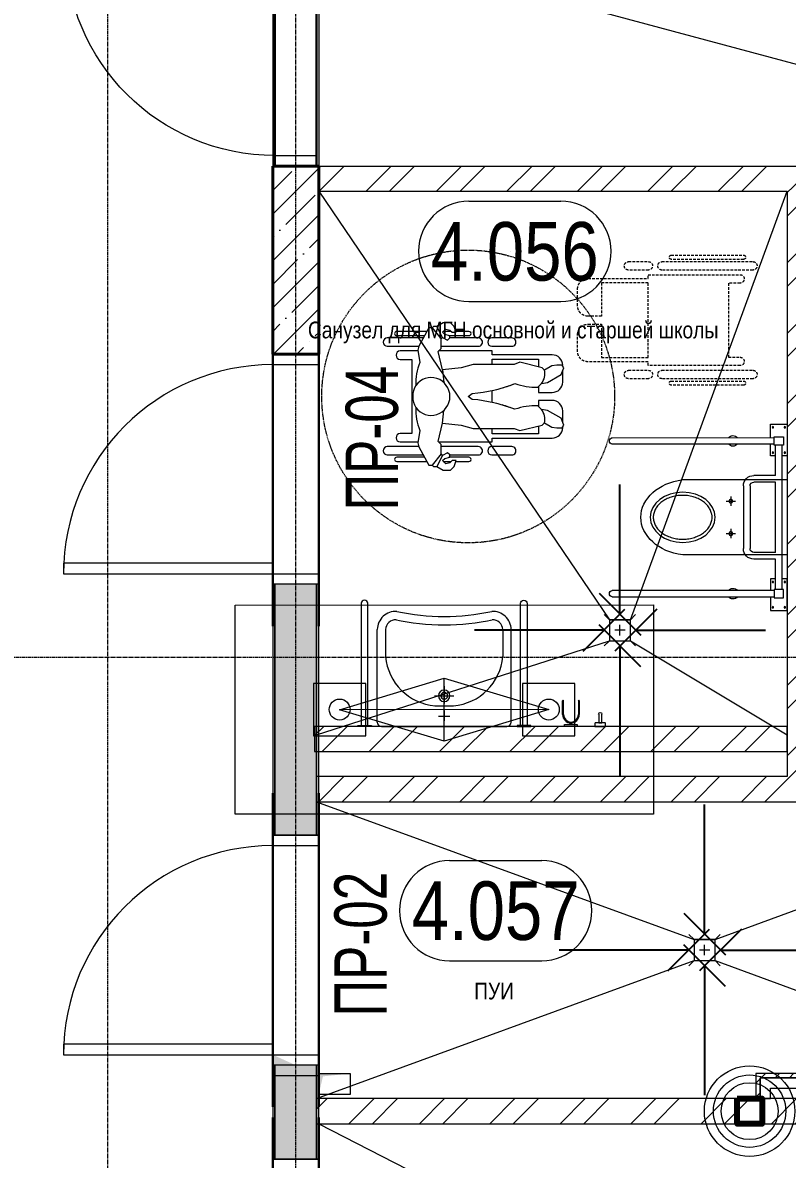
# Model space of a CAD drawing. Header units: millimetres. Extents: x -231292 to 573618, y -153144 to 564035.
# Drawn here: x 155924 to 159579, y 409102 to 414537 of the extents above; entities that cross this region are included whole.
import ezdxf
from ezdxf import colors
from ezdxf.entities.mleader import LeaderData, LeaderLine
from ezdxf.enums import TextEntityAlignment as Align
from ezdxf.math import Vec2, Vec3

# ---------------------------------------------------------------- set-up
doc = ezdxf.new("R2010")
doc.units = ezdxf.units.MM
for name, pattern in [('ADSK_Невидимые', [5, 3, -2]), ('CENTER2', [28.575, 19.05, -3.175, 3.175, -3.175]), ('DASHED', [19.05, 12.7, -6.35]), ('HIDDEN2', [4.7625, 3.175, -1.5875])]:
    doc.linetypes.add(name, pattern=pattern)
doc.layers.get('0').update_dxf_attribs({"color": 250})
doc.layers.get('Defpoints').update_dxf_attribs({"color": 250})
for name, color, linetype, lineweight in [('АИ_Сантехника', 250, 'Continuous', 0), ('АР_Area', 250, 'Continuous', 5), ('АР_Двери', 250, 'Continuous', 9), ('АР_Колонны', 250, 'Continuous', 35), ('АР_Сантехника', 250, 'Continuous', 5), ('АР_Сантехника_МГН', 250, 'Continuous', 0), ('АР_Стены ГКЛ', 250, 'Continuous', 15), ('АР_Стены ЖБ', 250, 'Continuous', 35), ('АР_Стены кирпич', 250, 'Continuous', 20), ('АР_Стены ПЕНОблок', 250, 'Continuous', 20), ('АР_Тонкая', 250, 'Continuous', 5), ('АР_Штриховка', 250, 'Continuous', 0), ('КМ_Фахверки', 250, 'Continuous', 80), ('ОВ_Кондиционирование', 250, 'Continuous', 5), ('РД_Воронки с кровли', 250, 'Continuous', 18), ('РД_Оси_100', 250, 'Continuous', 0), ('РД_Разуклонка к трапам', 124, 'Continuous', 0)]:
    doc.layers.add(name, color=color, linetype=linetype, lineweight=lineweight)
for name, color, linetype, lineweight, plot in [('АР_Делит', 250, 'Continuous', 0, False), ('РД_Проем', 250, 'Continuous', 0, False), ('РД_проем_инж перемыч_подсчет', 250, 'Continuous', 30, False)]:
    doc.layers.add(name, color=color, linetype=linetype, lineweight=lineweight, plot=plot)
doc.layers.add('РД_Перемычка инж проемов', color=250, linetype='Continuous')
doc.styles.add('Arial0', font='arial.ttf')
doc.styles.add('style1', font='ARIALN.TTF')
doc.styles.add('ккк', font='isocpeur.ttf', dxfattribs={"width": 0.85, "oblique": 15})
doc.dimstyles.new('scale_100', dxfattribs={"dimtxt": 200, "dimasz": 125, "dimexe": 60, "dimexo": 100, "dimgap": 30, "dimtad": 1, "dimdec": 0, "dimdsep": 46, "dimtxsty": 'style1', "dimblk": 'OBLIQUE', "dimcen": 150, "dimdle": 60, "dimclrd": 256, "dimclre": 256, "dimclrt": 256, "dimadec": 0, "dimazin": 0, "dimtfac": 1, "dimtdec": 0, "dimtmove": 1, "dimatfit": 3, "dimldrblk": 'OBLIQUE', "dimfxl": 1, "dimtolj": 1, "dimtzin": 0, "dimarcsym": 0})
pattern_1 = [(45, (50428.77, 366201.75), (-168.3798, 168.3798), []), (45, (50541.02, 366201.75), (-168.3798, 168.3798), [])]

# ---------------------------------------------------------------- blocks, each defined once
blk = doc.blocks.new('otv')
at = {"linetype": 'Continuous'}
blk.add_lwpolyline([(0, -1), (0, 0), (1, 0), (1, -1)], close=True, dxfattribs=at)
blk.add_solid([(0, -1), (0, 0), (0.135, -0.137), (1, 0)], dxfattribs=at)
blk = doc.blocks.new('Ф_крпич 120')
at = {"layer": 'АР_Делит', "color": 1}
for radius in [216.3, 173, 136.2]:
    blk.add_circle((60, -60), radius, dxfattribs=at)
at = {"layer": 'КМ_Фахверки'}
blk.add_lwpolyline([(0, 0), (120, 0), (120, -120), (0, -120)], close=True, dxfattribs=at)
at = {"layer": 'КМ_Фахверки', "lineweight": 5}
blk.add_lwpolyline([(6, -6), (114, -6), (114, -114), (6, -114)], close=True, dxfattribs=at)
blk = doc.blocks.new('_Oblique')
at = {"color": 0, "linetype": 'ByBlock', "lineweight": -2}
blk.add_line((-0.5, -0.5), (0.5, 0.5), dxfattribs=at)
blk = doc.blocks.new('A$Cd7e03b91')
at = {"layer": 'РД_Разуклонка к трапам', "lineweight": 0}
for p, q in [((-100, 100), (-150, 150)), ((100, 100), (150, 150)), ((-50, 0), (50, 0)), ((0, -50), (0, 50)), ((-100, -100), (-150, -150)), ((100, -100), (150, -150))]:
    blk.add_line(p, q, dxfattribs=at)
blk.add_lwpolyline([(-100, 100), (100, 100), (100, -100), (-100, -100), (-100, 100)], dxfattribs=at)
blk.add_lwpolyline([(-100, 100), (100, 100), (100, -100), (-100, -100), (-100, 100)], dxfattribs=at)
blk = doc.blocks.new('СОШ_2200_АР_ОСИ_М100_28.05.24')
at = {"layer": 'РД_Оси_100', "linetype": 'CENTER2'}
blk.add_line((119910, 45300), (94200, 45300), dxfattribs=at)
for points in [[(105900, 139938.679), (105900, -6155)], [(106800, -6155), (106800, 139938.679)]]:
    blk.add_lwpolyline(points, dxfattribs=at)
blk = doc.blocks.new('унитаз Olymp МГН')
at = {"layer": 'АР_Сантехника'}
for points in [[(500, 180), (0, 180), (0, -180), (500, -180)], [(292.6, 77.5), (247.4, 77.5)], [(270, 100.1), (270, 54.9)], [(292.6, -77.5), (247.4, -77.5)], [(270, -54.9), (270, -100.1)]]:
    blk.add_lwpolyline(points, dxfattribs=at)
for centre in [(270, 76.7), (270, -78.3)]:
    blk.add_circle(centre, 9.03, dxfattribs=at)
blk.add_ellipse((460, 0), major_axis=(240, 0), ratio=0.760563, start_param=4.879159, end_param=7.686534, dxfattribs=at)
blk.add_ellipse((500, 0), major_axis=(-155.5, 0), ratio=0.771216, dxfattribs=at)
blk.add_open_spline([(359.5, 0), (359.5, -4.7), (359.9, -9.4), (361.9, -20.3), (363.8, -26.5), (369.1, -38.6), (372.6, -44.5), (380.9, -55.9), (385.8, -61.3), (397, -71.5), (403.3, -76.2), (416.9, -84.8), (424.3, -88.6), (440, -95.1), (448.2, -97.7), (465.3, -101.9), (474.2, -103.4), (492, -105), (501.1, -105.2), (519, -104.2), (527.9, -103.1), (545.3, -99.5), (553.7, -97.2), (569.8, -91.2), (577.4, -87.7), (591.7, -79.7), (598.2, -75.2), (610.1, -65.4), (615.4, -60.1), (624.4, -49), (628.3, -43.2), (634.4, -31.2), (636.7, -25.1), (639.8, -12.6), (640.5, -6.3), (640.5, 6.2), (639.8, 12.5), (636.7, 24.9), (634.4, 31.1), (628.3, 43.1), (624.5, 48.9), (615.4, 60), (610.2, 65.3), (598.4, 75.1), (591.8, 79.6), (577.6, 87.6), (569.9, 91.2), (553.9, 97.1), (545.4, 99.5), (528.1, 103), (519.2, 104.2), (501.2, 105.2), (492.2, 105), (474.3, 103.4), (465.5, 101.9), (448.4, 97.8), (440.1, 95.1), (424.5, 88.6), (417.1, 84.8), (403.4, 76.3), (397.1, 71.6), (385.9, 61.4), (381, 56), (372.6, 44.6), (369.2, 38.7), (363.8, 26.6), (361.9, 20.4), (359.9, 9.5), (359.5, 4.7), (359.5, 0)], degree=3, knots=[0, 0, 0, 0, 0.140076, 0.140076, 0.327634, 0.327634, 0.515193, 0.515193, 0.702751, 0.702751, 0.890309, 0.890309, 1.077868, 1.077868, 1.265426, 1.265426, 1.452985, 1.452985, 1.640543, 1.640543, 1.828101, 1.828101, 2.01566, 2.01566, 2.203218, 2.203218, 2.390777, 2.390777, 2.578335, 2.578335, 2.765893, 2.765893, 2.953452, 2.953452, 3.14101, 3.14101, 3.328568, 3.328568, 3.516127, 3.516127, 3.703685, 3.703685, 3.891244, 3.891244, 4.078802, 4.078802, 4.26636, 4.26636, 4.453919, 4.453919, 4.641477, 4.641477, 4.829036, 4.829036, 5.016594, 5.016594, 5.204152, 5.204152, 5.391711, 5.391711, 5.579269, 5.579269, 5.766828, 5.766828, 5.954386, 5.954386, 6.141944, 6.141944, 6.283185, 6.283185, 6.283185, 6.283185], dxfattribs=at)
blk = doc.blocks.new('Отк пор с опор')
at = {"layer": 'АР_Сантехника'}
for p, q in [((812.8, 380.8), (38.2, 380.9)), ((36.2, 345.4), (36.2, 345.4)), ((38.2, 350), (812.8, 350)), ((32, 200), (135.8, 200)), ((32, 168), (135.8, 168)), ((153.8, 150), (153.8, -150)), ((185.8, 150), (185.8, -150)), ((32, -168), (135.8, -168)), ((32, -200), (135.8, -200)), ((36.2, -345.4), (36.2, -345.4)), ((38.2, -350), (812.8, -349.9)), ((812.8, -380.8), (38.2, -380.8))]:
    blk.add_line(p, q, dxfattribs=at)
for points in [[(56.2, 380.9), (56.2, 445.4), (-24.2, 445.4), (-24.2, 294.5), (0, 294.5)], [(0, -345.4), (0, 345.4)], [(32, 294.5), (56.2, 294.5), (56.2, 350)], [(32, 200), (32, 345.4)], [(32, -168), (32, 168)], [(32, -345.4), (32, -200)], [(56.2, -380.8), (56.2, -445.3), (-24.2, -445.3), (-24.2, -294.5), (0, -294.5)], [(32, -294.5), (56.2, -294.5), (56.2, -350)]]:
    blk.add_lwpolyline(points, dxfattribs=at)
for points in [[(-6.2, 345.4), (38.2, 345.4), (38.2, 385.3), (-6.2, 385.3)], [(-6.2, -345.4), (38.2, -345.4), (38.2, -385.2), (-6.2, -385.2)]]:
    blk.add_lwpolyline(points, close=True, dxfattribs=at)
for centre in [(-12.6, 430.9), (44.6, 430.9), (-12.6, 309), (44.6, 309), (-12.6, -308.9), (44.6, -308.9), (-12.6, -430.9), (44.6, -430.9)]:
    blk.add_circle(centre, 3.56, dxfattribs=at)
for centre, radius, start, end in [((235.7, 362.9), 27.7, 40.291, 139.7023), ((810.5, 365.4), 15.6, 98.5574, 98.5751), ((810.5, 365.4), 15.6, 278.5854, 81.4361), ((235.7, 367.9), 27.7, 220.3599, 319.6334), ((135.8, 150), 50, 0, 90), ((135.8, 150), 18, 0, 90), ((135.8, -150), 50, 270, 0), ((135.8, -150), 18, 270, 0), ((235.7, -367.9), 27.7, 40.3666, 139.6401), ((810.5, -365.3), 15.6, 278.5639, 81.4146), ((235.7, -362.9), 27.7, 220.2977, 319.709), ((810.5, -365.3), 15.6, 261.4249, 261.4426)]:
    blk.add_arc(centre, radius, start, end, dxfattribs=at)
blk = doc.blocks.new('Коляска')
at = {"layer": 'АИ_Сантехника', "linetype": 'DASHED', "lineweight": 0}
for p, q in [((-279.8, 116.6), (-279.8, -318.4)), ((-239.8, -318.4), (-239.8, 116.6)), ((239.8, 116.6), (239.8, -318.4)), ((279.8, -318.4), (279.8, 116.6)), ((-310.9, 71.7), (-310.9, -273.5)), ((-290.9, -273.5), (-290.9, 71.7)), ((-217.5, 55), (-217.5, -385)), ((-177.5, 0), (-177.5, 55)), ((177.5, 55), (177.5, 0)), ((217.5, -385), (217.5, 55)), ((290.9, 71.7), (290.9, -273.5)), ((310.9, -273.5), (310.9, 71.7)), ((177.5, 0), (-177.5, 0)), ((-279.8, -383.4), (-279.8, -478.4)), ((-239.8, -478.4), (-239.8, -383.4)), ((-217.5, -385), (-199, -385)), ((-199, -385), (-199, -671.7)), ((-179, -606.7), (-179, -385)), ((-179, -385), (179, -385)), ((179, -385), (179, -606.7)), ((199, -671.7), (199, -385)), ((199, -385), (217.5, -385)), ((239.8, -383.4), (239.8, -478.4)), ((279.8, -478.4), (279.8, -383.4)), ((-19, -606.7), (-179, -606.7)), ((-19, -671.7), (-19, -606.7)), ((179, -606.7), (19, -606.7)), ((19, -606.7), (19, -671.7)), ((-149, -721.7), (-69, -721.7)), ((69, -721.7), (149, -721.7))]:
    blk.add_line(p, q, dxfattribs=at)
for centre, radius, start, end in [((-259.8, 116.6), 20, 0, 180), ((259.8, 116.6), 20, 0, 180), ((-300.9, 71.7), 10, 0, 180), ((-197.5, 55), 20, 0, 180), ((197.5, 55), 20, 0, 180), ((300.9, 71.7), 10, 0, 180), ((-300.9, -273.5), 10, 180, 0), ((-259.8, -318.4), 20, 180, 0), ((259.8, -318.4), 20, 180, 0), ((300.9, -273.5), 10, 180, 0), ((-259.8, -383.4), 20, 0, 180), ((259.8, -383.4), 20, 0, 180), ((-259.8, -478.4), 20, 180, 0), ((259.8, -478.4), 20, 180, 0), ((-149, -671.7), 50, 180, 270), ((-69, -671.7), 50, 270, 0), ((69, -671.7), 50, 180, 270), ((149, -671.7), 50, 270, 0)]:
    blk.add_arc(centre, radius, start, end, dxfattribs=at)
blk = doc.blocks.new('Инвалид')
at = {"layer": 'АР_Сантехника'}
for p, q in [((-279.8, 386.7), (-279.8, 214.4)), ((-239.8, 236.4), (-239.8, 386.7)), ((239.8, 386.7), (239.8, 236.4)), ((279.8, 214.4), (279.8, 386.7)), ((-310.9, 341.9), (-310.9, 197.2)), ((-290.9, 208.3), (-290.9, 341.9)), ((290.9, 341.9), (290.9, 208.3)), ((310.9, 197.2), (310.9, 341.9)), ((-217.5, 325.1), (-217.5, 240.7)), ((-177.5, 270.1), (-177.5, 325.1)), ((177.5, 325.1), (177.5, 270.1)), ((217.5, 240.7), (217.5, 325.1)), ((-240.5, 236.2), (-328, 187.7)), ((-221.2, 241.4), (-240.5, 236.2)), ((-162.1, 230.9), (-221.2, 241.4)), ((177.5, 270.1), (-177.5, 270.1)), ((221.2, 241.4), (162.1, 230.9)), ((240.5, 236.2), (221.2, 241.4)), ((328, 187.7), (240.5, 236.2)), ((-328, 172.7), (-335.1, 165.6)), ((-328, 172.7), (-335.1, 165.6)), ((-335.1, 165.6), (-335.1, 150.6)), ((-335.1, 165.6), (-335.1, 150.6)), ((-328, 187.7), (-328, 172.7)), ((-275, 129.5), (-328, 172.7)), ((328, 172.7), (275, 129.5)), ((328, 172.7), (328, 187.7)), ((335.1, 165.6), (328, 172.7)), ((335.1, 165.6), (328, 172.7)), ((335.1, 150.6), (335.1, 165.6)), ((335.1, 150.6), (335.1, 165.6)), ((-335.1, 150.6), (-352.6, 120.3)), ((-352.6, 120.3), (-352.6, 85.3)), ((-282, 122.4), (-335.1, 150.6)), ((-322.5, 107.4), (-306.8, 123.2)), ((-310.9, 119.1), (-310.9, 81.6)), ((-306.8, 123.2), (-296.2, 112.6)), ((-296.2, 112.6), (-289.7, 88.5)), ((-282, 122.4), (-275, 129.5)), ((-282, 122.4), (-279.8, 124.6)), ((-269.1, 99.1), (-282, 122.4)), ((-275, 129.5), (-255, 129.5)), ((-255, 129.5), (-230, 129.5)), ((-239.8, -48.3), (-239.8, 129.5)), ((-230, 129.5), (-215.8, 143.6)), ((-217.5, 142), (-217.5, -114.9)), ((-215.8, 143.6), (-128.1, 123.4)), ((-128.1, 123.4), (-137.5, 33.9)), ((-128.1, 123.4), (-66.9, 117)), ((128.1, 123.4), (66.9, 117)), ((128.1, 123.4), (215.8, 143.6)), ((137.5, 33.9), (128.1, 123.4)), ((215.8, 143.6), (230, 129.5)), ((217.5, -114.9), (217.5, 142)), ((230, 129.5), (255, 129.5)), ((239.8, 129.5), (239.8, -48.3)), ((255, 129.5), (275, 129.5)), ((282, 122.4), (269.1, 99.1)), ((275, 129.5), (282, 122.4)), ((279.8, 124.6), (282, 122.4)), ((282, 122.4), (335.1, 150.6)), ((289.7, 88.5), (296.2, 112.6)), ((296.2, 112.6), (306.8, 123.2)), ((306.8, 123.2), (322.5, 107.4)), ((310.9, 81.6), (310.9, 119.1)), ((352.6, 120.3), (335.1, 150.6)), ((352.6, 85.3), (352.6, 120.3)), ((-352.6, 85.3), (-335.1, 67.8)), ((-335.1, 67.8), (-306.8, 57.5)), ((-317.4, 88.1), (-322.5, 107.4)), ((-306.8, 77.5), (-317.4, 88.1)), ((-310.9, 59), (-310.9, -3.4)), ((-306.8, 57.5), (-306.8, 77.5)), ((-290.9, -3.4), (-290.9, 92.9)), ((-289.7, 88.5), (-279.7, 88.5)), ((-279.8, 88.5), (-279.8, -48.3)), ((-279.7, 88.5), (-269.1, 99.1)), ((269.1, 99.1), (279.7, 88.5)), ((279.7, 88.5), (289.7, 88.5)), ((279.8, -48.3), (279.8, 88.5)), ((290.9, 92.9), (290.9, -3.4)), ((317.4, 88.1), (306.8, 77.5)), ((306.8, 77.5), (306.8, 57.5)), ((306.8, 57.5), (335.1, 67.8)), ((310.9, -3.4), (310.9, 59)), ((322.5, 107.4), (317.4, 88.1)), ((335.1, 67.8), (352.6, 85.3)), ((-137.5, 33.9), (-153.1, -24.1)), ((-14.1, -19), (0, 0)), ((0, 0), (14.1, -19)), ((153.1, -24.1), (137.5, 33.9)), ((-153.1, -24.1), (-153.1, -219.1)), ((153.1, -219.1), (153.1, -24.1)), ((-279.8, -113.3), (-279.8, -208.3)), ((-239.8, -208.3), (-239.8, -113.3)), ((-217.5, -114.9), (-199, -114.9)), ((-199, -114.9), (-199, -401.6)), ((-179, -336.6), (-179, -114.9)), ((-179, -114.9), (-153.1, -114.9)), ((-28.7, -114.9), (28.7, -114.9)), ((153.1, -114.9), (179, -114.9)), ((179, -114.9), (179, -336.6)), ((199, -401.6), (199, -114.9)), ((199, -114.9), (217.5, -114.9)), ((239.8, -113.3), (239.8, -208.3)), ((279.8, -208.3), (279.8, -113.3)), ((-153.1, -219.1), (-163.3, -247.3)), ((-163.3, -247.3), (-136.7, -354)), ((136.7, -354), (163.3, -247.3)), ((163.3, -247.3), (153.1, -219.1)), ((-141, -336.6), (-179, -336.6)), ((-126.1, -364.6), (-146.1, -399.2)), ((-136.7, -354), (-126.1, -364.6)), ((-104.6, -444.4), (-67.1, -379.4)), ((-67.1, -379.4), (-61.9, -349.9)), ((-61.9, -349.9), (-44.2, -332.2)), ((-19, -336.6), (-48.6, -336.6)), ((-19, -401.6), (-19, -336.6)), ((48.6, -336.6), (19, -336.6)), ((19, -336.6), (19, -401.6)), ((44.2, -332.2), (61.9, -349.9)), ((61.9, -349.9), (67.1, -379.4)), ((67.1, -379.4), (104.6, -444.4)), ((126.1, -364.6), (136.7, -354)), ((146.1, -399.2), (126.1, -364.6)), ((179, -336.6), (141, -336.6)), ((-146.1, -399.2), (-150.4, -423.9)), ((-150.4, -423.9), (-150.4, -448.9)), ((150.4, -423.9), (146.1, -399.2)), ((150.4, -448.9), (150.4, -423.9)), ((-150.4, -448.9), (-137.5, -456.4)), ((-137.5, -456.4), (-104.6, -444.4)), ((-124.4, -451.6), (-69, -451.6)), ((69, -451.6), (124.4, -451.6)), ((104.6, -444.4), (137.5, -456.4)), ((137.5, -456.4), (150.4, -448.9))]:
    blk.add_line(p, q, dxfattribs=at)
at = {"layer": 'АР_Сантехника', "linetype": 'ADSK_Невидимые'}
blk.add_circle((0, 0), 700, dxfattribs=at)
at = {"layer": 'АР_Сантехника'}
for centre, radius, start, end in [((-259.8, 386.7), 20, 0, 180), ((259.8, 386.7), 20, 0, 180), ((-300.9, 341.9), 10, 0, 180), ((-197.5, 325.1), 20, 0, 180), ((197.5, 325.1), 20, 0, 180), ((300.9, 341.9), 10, 0, 180), ((-64.2, 2.3), 248.7, 87.4409, 113.1792), ((0, 177.7), 90.3, 126.0226, 53.9774), ((-2.2, 166.8), 98.2, 88.7383, 121.2617), ((2.2, 166.8), 98.2, 58.7383, 91.2617), ((64.2, 2.3), 248.7, 66.8208, 92.5591), ((-300.9, -3.4), 10, 180, 0), ((-259.8, -48.3), 20, 180, 0), ((-751.4, 43.5), 739.9, 338.8416, 355.1584), ((751.4, 43.5), 739.9, 184.8416, 201.1584), ((259.8, -48.3), 20, 180, 0), ((300.9, -3.4), 10, 180, 0), ((-259.8, -113.3), 20, 0, 180), ((259.8, -113.3), 20, 0, 180), ((-751.4, 43.5), 739.9, 338.8416, 343.8308), ((-751.4, 43.5), 739.9, 345.4, 347.6399), ((751.4, 43.5), 739.9, 192.3601, 194.6), ((751.4, 43.5), 739.9, 196.1692, 201.1584), ((-259.8, -208.3), 20, 180, 0), ((259.8, -208.3), 20, 180, 0), ((-347.3, -324.5), 303.2, 358.5499, 19.4501), ((347.3, -324.5), 303.2, 160.5499, 181.4501), ((-109, -291.5), 75.1, 256.8512, 308.9334), ((109, -291.5), 75.1, 231.0666, 283.1488), ((-149, -401.6), 50, 180, 270), ((-69, -401.6), 50, 270, 0), ((69, -401.6), 50, 180, 270), ((149, -401.6), 50, 270, 0)]:
    blk.add_arc(centre, radius, start, end, dxfattribs=at)
blk = doc.blocks.new('Умывальник')
at = {"layer": 'АР_Сантехника', "lineweight": 0}
for p, q in [((-250, 20), (-250, 463.4)), ((390, 20), (390, 463.4)), ((-230, 0), (370, 0))]:
    blk.add_line(p, q, dxfattribs=at)
for points in [[(-210, 462.9), (-210, 334.2)], [(350, 462.9), (350, 334.2)], [(70, 192.4), (70, 109.6)], [(24.2, 146.6), (115.8, 146.6)], [(25.9, 98.9), (114.1, 98.9)], [(70, 76.5), (70, 26.8)], [(42.6, 49), (97.4, 49)]]:
    blk.add_lwpolyline(points, dxfattribs=at)
for centre, radius, start, end in [((-162.2, 462.3), 87.8, 86.5885, 179.3264), ((70, 1583.9), 1058.5, 257.6192, 282.3808), ((302.2, 462.3), 87.8, 0.6736, 93.4115), ((-162.2, 462.3), 47.8, 86.5885, 179.3264), ((70, 1583.9), 1098.5, 257.6192, 282.3808), ((302.2, 462.3), 47.8, 0.6736, 93.4115), ((46.6, 355.6), 257.5, 184.7662, 265.3964), ((93.4, 355.6), 257.5, 274.6036, 355.2338), ((70, 146.6), 27.3, 90, 270), ((70, 146.6), 16.4, 90, 270), ((70, 146.6), 27.3, 270, 90), ((70, 146.6), 16.4, 270, 90), ((-230, 20), 20, 180, 270), ((370, 20), 20, 270, 0)]:
    blk.add_arc(centre, radius, start, end, dxfattribs=at)
blk = doc.blocks.new('п')
at = {"layer": 'АР_Сантехника'}
for p, q in [((-32.5, -13.1), (32.5, -13.1)), ((-32.5, -17.1), (-32.5, -13.1)), ((32.5, -17.1), (-32.5, -17.1)), ((17.9, -17.1), (-17.9, -17.1)), ((-15.9, -17.1), (-16, -602.1)), ((15.9, -602.1), (15.9, -17.1)), ((32.5, -13.1), (32.5, -17.1))]:
    blk.add_line(p, q, dxfattribs=at)
blk.add_arc((0, -601.3), 15.9, 182.7744, 357.2259, dxfattribs=at)
blk = doc.blocks.new('крюк')
at = {"layer": 'АР_Сантехника'}
for points in [[(-101, 0), (101, 0), (101, -30), (-101, -30)], [(-11, -30), (11, -30), (11, -55), (-11, -55)]]:
    blk.add_lwpolyline(points, close=True, dxfattribs=at)
for points in [[(-134, -412), (-134, -189)], [(-119, -412), (-119, -189)], [(119, -189), (119, -412)], [(134, -189), (134, -412)]]:
    blk.add_lwpolyline(points, dxfattribs=at)
for centre, radius, start, end in [((0, -189), 134, 0, 180), ((0, -189), 119, 0, 180), ((-126, -412), 7.5, 180, 0), ((126, -412), 7.5, 180, 0)]:
    blk.add_arc(centre, radius, start, end, dxfattribs=at)
blk = doc.blocks.new('кдо')
at = {"layer": 'АР_Сантехника'}
blk.add_lwpolyline([(-85, 0), (85, 0), (85, -46, -0.414214), (75, -56), (-75, -56, -0.414214), (-85, -46)], format="xyb", close=True, dxfattribs=at)
blk.add_lwpolyline([(-25, -199), (-25, -56), (25, -56), (25, -199)], dxfattribs=at)
blk.add_arc((0, -199), 25.3, 180, 0, dxfattribs=at)
blk = doc.blocks.new('A$Cd58bfb5e')
at = {"layer": 'РД_Воронки с кровли', "lineweight": 0, "ltscale": 2}
for p, q in [((-500, -0.3), (0, 149.7)), ((0, -150.3), (0, 149.8)), ((0, 149.7), (500, 0.3)), ((500, 0.3), (-500, -0.3)), ((500, 0.3), (0, -150.3)), ((0, -150.3), (-500, -0.3))]:
    blk.add_line(p, q, dxfattribs=at)
at = {"layer": 'РД_Воронки с кровли'}
for points in [[(1000, 500.3), (1000, -499.7), (-1000, -500.3), (-1000, 499.7)], [(625, -125.3), (625, 124.7), (375, 124.7), (375, -125.3)]]:
    blk.add_lwpolyline(points, close=True, dxfattribs=at)
at = {"layer": 'РД_Воронки с кровли', "linetype": 'Continuous', "lineweight": 0}
blk.add_lwpolyline([(-625, -125.3), (-375, -125.3), (-375, 124.7), (-625, 124.7)], close=True, dxfattribs=at)
at = {"layer": 'РД_Воронки с кровли', "lineweight": 0}
for centre in [(-500, 0.3), (500, 0.3)]:
    blk.add_circle(centre, 50, dxfattribs=at)
blk = doc.blocks.new('воронки с кровли')
at = {"layer": 'РД_Воронки с кровли', "lineweight": 70}
blk.add_blockref('A$Cd58bfb5e', (-123940.8, 237323.2), dxfattribs=at)
blk = doc.blocks.new('MOK-МаркаПом_овал_ареал')
for p, q in [((-2.75, 3), (2.75, 3)), ((-2.75, -3), (2.75, -3))]:
    blk.add_line(p, q)
for centre, radius, start, end in [((-2.75, 0), 3, 90, 270), ((2.75, 0), 3, 270, 90), ((-3.75, 0), 3.5, 0, 0.00095)]:
    blk.add_arc(centre, radius, start, end)
at = {"color": 0, "style": 'style1'}
blk.add_attdef('АР-ПОМЕЩЕНИЕ:НОМЕР', text='', height=3.5, dxfattribs=at).set_placement((0, 0), align=Align.MIDDLE)
at = {"layer": 'Defpoints', "color": 2, "style": 'style1'}
blk.add_attdef('АР-ПОМЕЩЕНИЕ:НАИМЕНОВАНИЕ', text='', height=1, dxfattribs=at).set_placement((-0.094, -4.814), align=Align.MIDDLE)
blk = doc.blocks.new('MOK-МаркаПеремычки')
at = {"color": 0, "style": 'ккк', "oblique": 15, "width": 0.85}
blk.add_attdef('АР-ПРОЕМ:ПЕРЕМЫЧКА', text='', height=2.5, dxfattribs=at).set_placement((0, 0), align=Align.MIDDLE)

msp = doc.modelspace()

# ---------------------------------------------------------------- hatches: boundary and pattern name
at = {"layer": 'АР_Стены ГКЛ', "linetype": 'Continuous', "lineweight": 0}
h = msp.add_hatch(dxfattribs=at)
h.set_pattern_fill('ANSI31', color=256, scale=15, angle=-360, style=0)
h.set_pattern_definition([(45, (50428.77, 366201.753), (-33.67596, 33.67596), [])])
h.paths.add_polyline_path([(159428.768, 409511.753), (159448.768, 409491.753), (161028.767, 409491.753), (161028.767, 409511.753)], flags=0)
h = msp.add_hatch(dxfattribs=at)
h.set_pattern_fill('ANSI31', color=256, scale=15, style=0)
h.set_pattern_definition([(45, (50428.77, 366201.753), (-33.67596, 33.67596), [])])
h.paths.add_polyline_path([(159428.768, 409391.753), (159448.768, 409391.753), (159448.768, 409491.753), (159428.768, 409511.753)], flags=0)
at = {"layer": 'АР_Штриховка', "linetype": 'Continuous', "lineweight": 5}
h = msp.add_hatch(dxfattribs=at)
h.set_pattern_fill('ANSI35', color=256, scale=25, style=0)
h.set_pattern_definition([(45, (50428.77, 366201.75), (-112.2532, 112.2532), []), (45, (50541.02, 366201.75), (-112.2532, 112.2532), [198.4375, -39.6875, 0, -39.6875])])
h.paths.add_polyline_path([(157338.768, 413851.753), (157118.768, 413851.753), (157118.768, 412951.753), (157338.768, 412951.753)], flags=0)
at = {"layer": 'АР_Штриховка', "linetype": 'Continuous', "lineweight": 0}
h = msp.add_hatch(dxfattribs=at)
h.set_pattern_fill('ANSI32', color=256, scale=25, angle=-360, style=0)
h.set_pattern_definition([(45, (50428.77, 366201.75), (-168.3798, 168.3798), []), (45, (50541.02, 366201.75), (-168.3798, 168.3798), [])])
h.paths.add_polyline_path([(157338.768, 413851.753), (157338.768, 413731.753), (159578.768, 413731.753), (159618.768, 413761.753), (159578.768, 413851.753)], flags=0)
h.paths.add_polyline_path([(159578.768, 413851.753), (159618.768, 413761.753), (159698.768, 413731.752), (160298.769, 413731.752), (160418.769, 413851.752)], flags=0)
h = msp.add_hatch(dxfattribs=at)
h.set_pattern_fill('ANSI32', color=256, scale=25, angle=-360, style=0)
h.set_pattern_definition([(45, (50428.77, 366201.75), (-168.3798, 168.3798), []), (45, (50541.02, 366201.75), (-168.3798, 168.3798), [])])
h.paths.add_polyline_path([(159698.768, 413731.752), (159618.768, 413761.753), (159578.768, 413731.753), (159578.768, 410931.753), (159618.768, 410901.753), (159698.768, 410931.753)], flags=0)
h = msp.add_hatch(dxfattribs=at)
h.set_pattern_fill('AR-CONC', color=256, angle=-315, style=0)
h.set_pattern_definition([(95, (50428.77, 366201.75), (140.09465, 117.55338), [19.05, -209.55]), (40, (50428.77, 366201.75), (-160.01845, 110.17673), [15.24, -167.64058]), (145.45144, (50440.44, 366211.55), (-19.9238, 227.7301), [16.19, -178.09024]), (91.1842, (50392.85, 366237.67), (221.41024, 161.9534), [28.575, -314.325]), (141.63556, (50411.3, 366251.17), (-7.0866, 342.82676), [24.285, -267.1356]), (36.18415, (50392.85, 366237.67), (-7.0866, 342.82676), [22.86, -251.4597]), (66, (50419.79, 366246.65), (179.51998, 34.89515), [19.05, -209.55]), (11, (50419.79, 366246.65), (-86.53993, 173.9412), [15.24, -167.64]), (116.45145, (50434.75, 366249.56), (92.98005, 208.83634), [16.19, -178.08994]), (82.5, (50428.77, 366201.75), (-57.60547, 61.973414), [0, -165.608, 0, -170.18, 0, -168.275]), (52.5, (50428.77, 366201.75), (-23.58973, 118.087), [0, -97.028, 0, -161.798, 0, -64.135]), (12.5, (50388.716, 366161.7), (99.927863, 91.826196), [0, -63.5, 0, -198.12, 0, -262.89]), (2.5, (50370.76, 366143.74), (86.7639, 122.72239), [0, -82.55, 0, -131.572, 0, -186.69])])
h.paths.add_polyline_path([(157328.768, 412952.753), (157128.768, 412952.753), (157128.768, 412951.752), (157328.768, 412951.752)], flags=0)
h.paths.add_polyline_path([(157328.768, 411851.752), (157128.768, 411851.752), (157128.768, 410651.752), (157328.768, 410651.752)], flags=0)
h.paths.add_polyline_path([(157328.768, 409551.752), (157128.768, 409551.752), (157128.768, 409101.756), (157328.768, 409101.756)], flags=0)
h.paths.add_polyline_path([(157328.768, 408001.756), (157128.768, 408001.756), (157128.768, 407701.753), (157328.768, 407701.753)], flags=0)
h = msp.add_hatch(dxfattribs=at)
h.set_pattern_fill('ANSI32', color=256, scale=25, style=0)
h.set_pattern_definition(pattern_1)
h.paths.add_polyline_path([(159578.768, 411051.753), (159578.768, 411171.753), (157319.149, 411171.753), (157319.149, 411051.753)], flags=0)
h = msp.add_hatch(dxfattribs=at)
h.set_pattern_fill('ANSI32', color=256, scale=25, style=0)
h.set_pattern_definition(pattern_1)
h.paths.add_polyline_path([(160198.768, 410811.753), (160198.768, 410931.753), (159698.768, 410931.753), (159618.768, 410901.753), (159578.768, 410811.753)], flags=0)
h.paths.add_polyline_path([(159578.768, 410811.753), (159618.768, 410901.753), (159578.768, 410931.753), (157328.768, 410931.753), (157328.768, 410811.753)], flags=0)
h = msp.add_hatch(dxfattribs=at)
h.set_pattern_fill('ANSI32', color=256, scale=25, style=0)
h.set_pattern_definition([(45, (50428.77, 366201.75), (-168.3798, 168.3798), []), (45, (50541.02, 366201.75), (-168.3798, 168.3798), [])])
h.paths.add_polyline_path([(157328.768, 409391.753), (157328.768, 409271.753), (161148.768, 409271.753), (161108.768, 409361.753), (161028.768, 409391.753)], flags=0)
h.paths.add_polyline_path([(161148.768, 409391.753), (161108.768, 409361.753), (161148.768, 409271.753), (161348.768, 409271.753), (161348.768, 409391.753)], flags=0)
at = {"layer": 'ОВ_Кондиционирование', "linetype": 'Continuous', "lineweight": 5}
for points in [[(157118.768, 409601.753), (157118.768, 409501.753), (157228.768, 409551.753)], [(157118.768, 409501.753), (157338.768, 409501.753), (157228.768, 409551.753)]]:
    msp.add_hatch(color=256, dxfattribs=at).paths.add_polyline_path(points, flags=0)

# ---------------------------------------------------------------- linework, layer by layer
at = {"layer": 'АР_Двери', "linetype": 'Continuous', "lineweight": 9}
for points in [[(157328.768, 413901.753), (157328.768, 413851.753), (157128.768, 413851.753), (157128.768, 413901.753)], [(157338.768, 412901.752), (157338.768, 412951.752), (157118.768, 412951.752), (157118.768, 412901.752)], [(157118.768, 411901.752), (157118.768, 411951.752), (156118.768, 411951.752), (156118.768, 411901.752)], [(157338.768, 411901.752), (157338.768, 411851.752), (157118.768, 411851.752), (157118.768, 411901.752)], [(157338.768, 410601.752), (157338.768, 410651.752), (157118.768, 410651.752), (157118.768, 410601.752)], [(157118.768, 409601.752), (157118.768, 409651.752), (156118.768, 409651.752), (156118.768, 409601.752)], [(157338.768, 409601.752), (157338.768, 409551.752), (157118.768, 409551.752), (157118.768, 409601.752)], [(157338.768, 409051.756), (157338.768, 409101.756), (157118.768, 409101.756), (157118.768, 409051.756)]]:
    msp.add_lwpolyline(points, close=True, dxfattribs=at)
at = {"layer": 'АР_Двери', "linetype": 'Continuous', "lineweight": 9, "extrusion": (0, 0, -1)}
msp.add_arc((-157128.768, 414901.753), 1000, 270, 0, dxfattribs=at)
at = {"layer": 'АР_Двери', "linetype": 'Continuous', "lineweight": 9}
for centre in [(157118.768, 411901.752), (157118.768, 409601.752)]:
    msp.add_arc(centre, 1000, 90, 180, dxfattribs=at)
at = {"layer": 'АР_Колонны', "linetype": 'HIDDEN2', "lineweight": 25}
for p, q in [((157118.768, 413851.753), (157338.768, 413851.753)), ((157118.768, 412951.753), (157118.768, 413851.753)), ((157338.768, 413851.753), (157338.768, 412951.753)), ((157338.768, 412951.753), (157118.768, 412951.753))]:
    msp.add_line(p, q, dxfattribs=at)
at = {"layer": 'АР_Колонны', "linetype": 'Continuous', "lineweight": 35}
for p, q in [((157118.768, 413851.753), (157118.768, 412951.753)), ((157338.768, 413851.753), (157118.768, 413851.753)), ((157338.768, 412951.753), (157338.768, 413851.753)), ((157118.768, 412951.753), (157338.768, 412951.753))]:
    msp.add_line(p, q, dxfattribs=at)
at = {"layer": 'АР_Стены ГКЛ', "linetype": 'Continuous', "lineweight": 5}
for p, q in [((161028.767, 409511.753), (159428.768, 409511.753)), ((159428.768, 409511.753), (159428.768, 409391.753)), ((161028.767, 409491.753), (159448.768, 409491.753)), ((159448.768, 409491.753), (161028.767, 409491.753)), ((159448.768, 409491.753), (159448.768, 409391.753)), ((159448.768, 409391.753), (159448.768, 409491.753)), ((159498.768, 409441.753), (161028.767, 409441.753)), ((159498.768, 409391.753), (159498.768, 409441.753)), ((159428.768, 409391.753), (159448.768, 409391.753)), ((159448.768, 409391.753), (159498.768, 409391.753))]:
    msp.add_line(p, q, dxfattribs=at)
at = {"layer": 'АР_Стены ЖБ', "linetype": 'Continuous', "lineweight": 40}
for p, q in [((157338.768, 413851.753), (157118.768, 413851.753)), ((157118.768, 413851.753), (157118.768, 412951.753)), ((157338.768, 412951.753), (157338.768, 413851.753)), ((157118.768, 412951.753), (157338.768, 412951.753))]:
    msp.add_line(p, q, dxfattribs=at)
at = {"layer": 'АР_Стены кирпич', "linetype": 'Continuous', "lineweight": 20}
for p, q in [((157338.768, 413851.753), (160418.769, 413851.752)), ((157338.768, 413851.753), (157338.768, 413731.753)), ((157338.768, 413731.753), (159578.768, 413731.753)), ((159578.768, 413731.753), (159578.768, 410931.753)), ((159578.768, 411171.753), (157319.149, 411171.753)), ((157319.149, 411171.753), (157319.149, 411051.753)), ((159578.768, 411051.753), (159578.768, 411171.753)), ((157319.149, 411051.753), (159578.768, 411051.753)), ((159578.768, 410931.753), (157328.768, 410931.753)), ((157328.768, 410931.753), (157328.768, 410811.753)), ((157328.768, 410811.753), (160198.768, 410811.753)), ((157328.768, 409391.753), (157328.768, 409271.753)), ((161028.768, 409391.753), (157328.768, 409391.753)), ((157328.768, 409271.753), (161348.768, 409271.753))]:
    msp.add_line(p, q, dxfattribs=at)
at = {"layer": 'АР_Стены ПЕНОблок', "linetype": 'Continuous', "lineweight": 20}
for p, q in [((157328.768, 412952.753), (157128.768, 412952.753)), ((157128.768, 412952.753), (157128.768, 412951.752)), ((157128.768, 412951.752), (157328.768, 412951.752)), ((157328.768, 412951.752), (157328.768, 412952.753)), ((157328.768, 411851.752), (157128.768, 411851.752)), ((157128.768, 411851.752), (157128.768, 410651.752)), ((157328.768, 410651.752), (157328.768, 411851.752)), ((157128.768, 410651.752), (157328.768, 410651.752)), ((157328.768, 409551.752), (157128.768, 409551.752)), ((157128.768, 409551.752), (157128.768, 409101.756)), ((157328.768, 409101.756), (157328.768, 409551.752)), ((157128.768, 409101.756), (157328.768, 409101.756))]:
    msp.add_line(p, q, dxfattribs=at)
at = {"layer": 'АР_Тонкая', "linetype": 'Continuous', "lineweight": 0}
for p, q in [((157128.768, 412952.753), (157118.768, 412952.753)), ((157118.768, 412952.753), (157118.768, 412951.752)), ((157118.768, 412951.752), (157128.768, 412951.752)), ((157128.768, 412951.752), (157128.768, 412952.753)), ((157338.768, 412952.753), (157328.768, 412952.753)), ((157328.768, 412952.753), (157328.768, 412951.752)), ((157328.768, 412951.752), (157338.768, 412951.752)), ((157338.768, 412951.752), (157338.768, 412952.753)), ((157128.768, 411851.752), (157118.768, 411851.752)), ((157118.768, 411851.752), (157118.768, 410651.752)), ((157128.768, 410651.752), (157128.768, 411851.752)), ((157338.768, 411851.752), (157328.768, 411851.752)), ((157328.768, 411851.752), (157328.768, 410651.752)), ((157338.768, 410651.752), (157338.768, 411851.752)), ((157118.768, 410651.752), (157128.768, 410651.752)), ((157328.768, 410651.752), (157338.768, 410651.752)), ((157128.768, 409551.752), (157118.768, 409551.752)), ((157118.768, 409551.752), (157118.768, 409101.756)), ((157128.768, 409101.756), (157128.768, 409551.752)), ((157338.768, 409551.752), (157328.768, 409551.752)), ((157328.768, 409551.752), (157328.768, 409101.756)), ((157338.768, 409101.756), (157338.768, 409551.752)), ((157118.768, 409101.756), (157128.768, 409101.756)), ((157328.768, 409101.756), (157338.768, 409101.756))]:
    msp.add_line(p, q, dxfattribs=at)
at = {"layer": 'ОВ_Кондиционирование', "linetype": 'Continuous', "lineweight": 9}
for p, q in [((157118.768, 409501.753), (157118.768, 409601.753)), ((157118.768, 409601.753), (157338.768, 409601.753)), ((157338.768, 409501.753), (157338.768, 409601.753)), ((157118.768, 409501.753), (157338.768, 409501.753))]:
    msp.add_line(p, q, dxfattribs=at)
at = {"layer": 'РД_Проем', "linetype": 'Continuous', "lineweight": 0}
for p, q in [((157118.768, 414951.753), (157118.768, 413851.753)), ((157338.768, 414951.753), (157338.768, 413851.753)), ((157118.768, 412951.752), (157118.768, 411851.752)), ((157338.768, 412951.752), (157338.768, 411851.752)), ((157118.768, 410651.752), (157118.768, 409551.752)), ((157338.768, 410651.752), (157338.768, 409551.752))]:
    msp.add_line(p, q, dxfattribs=at)
at = {"layer": 'РД_проем_инж перемыч_подсчет', "linetype": 'Continuous', "lineweight": 30}
for p, q in [((157128.768, 416001.752), (157128.768, 413851.752)), ((157328.768, 416001.752), (157328.768, 413851.752)), ((157118.768, 412951.752), (157118.768, 411651.752)), ((157338.768, 412951.752), (157338.768, 411651.752)), ((157118.768, 410851.752), (157118.768, 409351.752)), ((157338.768, 410851.752), (157338.768, 409351.752)), ((157118.768, 409301.756), (157118.768, 407801.756)), ((157338.768, 409301.756), (157338.768, 407801.756))]:
    msp.add_line(p, q, dxfattribs=at)
at = {"layer": 'РД_Разуклонка к трапам', "ltscale": 2}
for points in [[(157338.768, 414951.753), (160971.51, 413976.753), (161071.51, 413976.753), (162298.768, 414951.753)], [(157338.766, 413731.752), (158728.765, 411681.753), (158828.765, 411681.753), (159578.766, 413731.753)], [(157328.766, 411131.753), (158728.765, 411581.753), (158828.765, 411581.753), (159578.766, 411131.753)], [(157328.768, 410811.753), (159133.768, 410152.227), (159233.768, 410152.227), (161028.768, 410811.753)], [(157328.768, 409392.702), (159133.768, 410052.227), (159233.768, 410052.227), (161028.768, 409392.702)], [(157338.768, 409271.752), (159326.257, 408251.753), (159426.257, 408251.753), (161348.768, 409271.752)]]:
    msp.add_lwpolyline(points, dxfattribs=at)

# ---------------------------------------------------------------- block references
at = {"layer": 'АР_Area', "linetype": 'Continuous', "lineweight": 5, "xscale": 80, "yscale": 80, "zscale": 80}
for p, values in [((158276.284, 413443.753), {'АР-ПОМЕЩЕНИЕ:НОМЕР': '4.056', 'АР-ПОМЕЩЕНИЕ:НАИМЕНОВАНИЕ': 'Санузел для МГН основной и старшей школы'}), ((158184.646, 410290.753), {'АР-ПОМЕЩЕНИЕ:НОМЕР': '4.057', 'АР-ПОМЕЩЕНИЕ:НАИМЕНОВАНИЕ': 'ПУИ'})]:
    msp.add_blockref('MOK-МаркаПом_овал_ареал', p, dxfattribs=at).add_auto_attribs(values)
at = {"layer": 'АР_Сантехника_МГН'}
for name, p, rotation in [('Инвалид', (158053.507, 412749.669), 89.99999999999993), ('п', (157557.817, 411158.669), 180)]:
    msp.add_blockref(name, p, dxfattribs=dict(at, rotation=rotation))
at = {"layer": 'АР_Сантехника_МГН', "xscale": -1}
for name, p, rotation in [('Коляска', (159298.086, 413114.486), 270), ('п', (158319.718, 411158.669), 180)]:
    msp.add_blockref(name, p, dxfattribs=dict(at, rotation=rotation))
for name, p in [('Отк пор с опор', (159554.605, 412171.793)), ('унитаз Olymp МГН', (159578.768, 412171.817))]:
    msp.add_blockref(name, p, dxfattribs=at)
at = {"layer": 'АР_Сантехника_МГН'}
msp.add_blockref('Умывальник', (157868.768, 411171.753), dxfattribs=at)
at = {"layer": 'АР_Сантехника_МГН', "yscale": 0.2973947418445227, "zscale": 0.2973947418445227, "rotation": 180}
for name, p, xscale in [('крюк', (158544.624, 411171.753), 0.2973947418445227), ('кдо', (158684.611, 411171.753), -0.2973947418445227)]:
    msp.add_blockref(name, p, dxfattribs=dict(at, xscale=xscale))
at = {"layer": 'КМ_Фахверки'}
msp.add_blockref('Ф_крпич 120', (159338.768, 409391.753), dxfattribs=at)
at = {"layer": 'ОВ_Кондиционирование', "xscale": 150, "yscale": 100}
msp.add_blockref('otv', (157338.771, 409511.753), dxfattribs=at)
at = {"layer": 'РД_Воронки с кровли', "lineweight": 0}
msp.add_blockref('воронки с кровли', (281879.593, 173928.913), dxfattribs=at)
at = {"layer": 'РД_Оси_100'}
msp.add_blockref('СОШ_2200_АР_ОСИ_М100_28.05.24', (50428.768, 366201.753), dxfattribs=at)
at = {"layer": 'РД_Перемычка инж проемов', "linetype": 'Continuous', "lineweight": -3}
ref = msp.add_blockref('MOK-МаркаПеремычки', (157592.402, 412550.114, 200), dxfattribs=dict(at, xscale=100, yscale=100, zscale=100, rotation=89.99999999999999))
ref.add_attrib('АР-ПРОЕМ:ПЕРЕМЫЧКА', 'ПР-04', dxfattribs={"layer": '0', "color": 0, "height": 250, "rotation": 90, "style": 'Arial0', "width": 0.7}).set_placement((157592.402, 412550.114, 200), align=Align.MIDDLE)
ref = msp.add_blockref('MOK-МаркаПеремычки', (157538.611, 410130.114, 200), dxfattribs=dict(at, xscale=100, yscale=100, zscale=100, rotation=89.99999999999999))
ref.add_attrib('АР-ПРОЕМ:ПЕРЕМЫЧКА', 'ПР-02', dxfattribs={"layer": '0', "color": 0, "height": 250, "rotation": 90, "style": 'Arial0', "width": 0.7}).set_placement((157538.611, 410130.114, 200), align=Align.MIDDLE)
at = {"layer": 'РД_Разуклонка к трапам', "ltscale": 2, "xscale": -0.5000000000000002, "yscale": 0.5000000000000002, "zscale": 0.5}
for p in [(158778.765, 411631.753), (159183.768, 410102.227)]:
    msp.add_blockref('A$Cd7e03b91', p, dxfattribs=at)

# ---------------------------------------------------------------- leaders
at = {"layer": 'АР_Стены ГКЛ', "lineweight": 0, "ltscale": 100}
ml = msp.add_multileader_mtext('Standard', dxfattribs=at)
ml.set_content('h=600 от ч.п.', color=256, style='style1')
ml.set_leader_properties(color=256)
ml.build(insert=Vec2(0, 0))
ml.multileader.update_dxf_attribs({"has_dogleg": 0, "text_left_attachment_type": 6, "text_right_attachment_type": 6, "arrow_head_size": 50, "scale": 100})
ctx = ml.context
ctx.base_point, ctx.scale, ctx.char_height, ctx.arrow_head_size, ctx.landing_gap_size, ctx.plane_origin, ctx.plane_x_axis, ctx.plane_y_axis = Vec3(159773.104, 409749.292), 100, 150, 50, 50, Vec3(169961.693, 412767.367), Vec3(1, 0.00000001), Vec3(-0.00000001, 1)
ctx.left_attachment, ctx.right_attachment = 6, 6
notes = []
notes.append((ctx, [(1, (1, 1, 0), (158973.104, 409749.292), (1, 0.00000001), 800, [(0, [(159776.857, 409472.009)], 0, [])])]))
ctx.mtext.insert, ctx.mtext.text_direction, ctx.mtext.rotation, ctx.mtext.flow_direction = Vec3(159823.104, 409929.292), Vec3(1, 0.00000001), 0.00000001, 5
at = {"layer": 'РД_Разуклонка к трапам', "ltscale": 2}
for points in [[(158778.817, 411708.825), (158778.817, 412328.104)], [(158702.733, 411631.753), (158083.454, 411631.753)], [(158854.797, 411631.753), (159474.076, 411631.753)], [(158778.817, 411556.761), (158778.817, 410937.482)], [(159183.819, 410179.3), (159183.819, 410798.579)], [(159107.736, 410102.227), (158488.457, 410102.227)], [(159259.8, 410102.227), (159879.079, 410102.227)], [(159183.819, 410027.236), (159183.819, 409407.957)]]:
    msp.add_leader(points, dimstyle='scale_100', override={"dimasz": 200, "dimgap": 30, "dimtad": 0}, dxfattribs=at)
for ctx, leaders in notes:
    for number, flags, end, landing, length, lines in leaders:
        leader = LeaderData()
        leader.index, (leader.has_last_leader_line, leader.has_dogleg_vector, leader.attachment_direction) = number, flags
        leader.last_leader_point, leader.dogleg_vector, leader.dogleg_length = Vec3(end), Vec3(landing), length
        for number, points, colour, breaks in lines:
            line = LeaderLine()
            line.index, line.vertices, line.color, line.breaks = number, Vec3.list(points), colors.encode_raw_color(colour), breaks
            leader.lines.append(line)
        ctx.leaders.append(leader)

doc.saveas('drawing.dxf')
